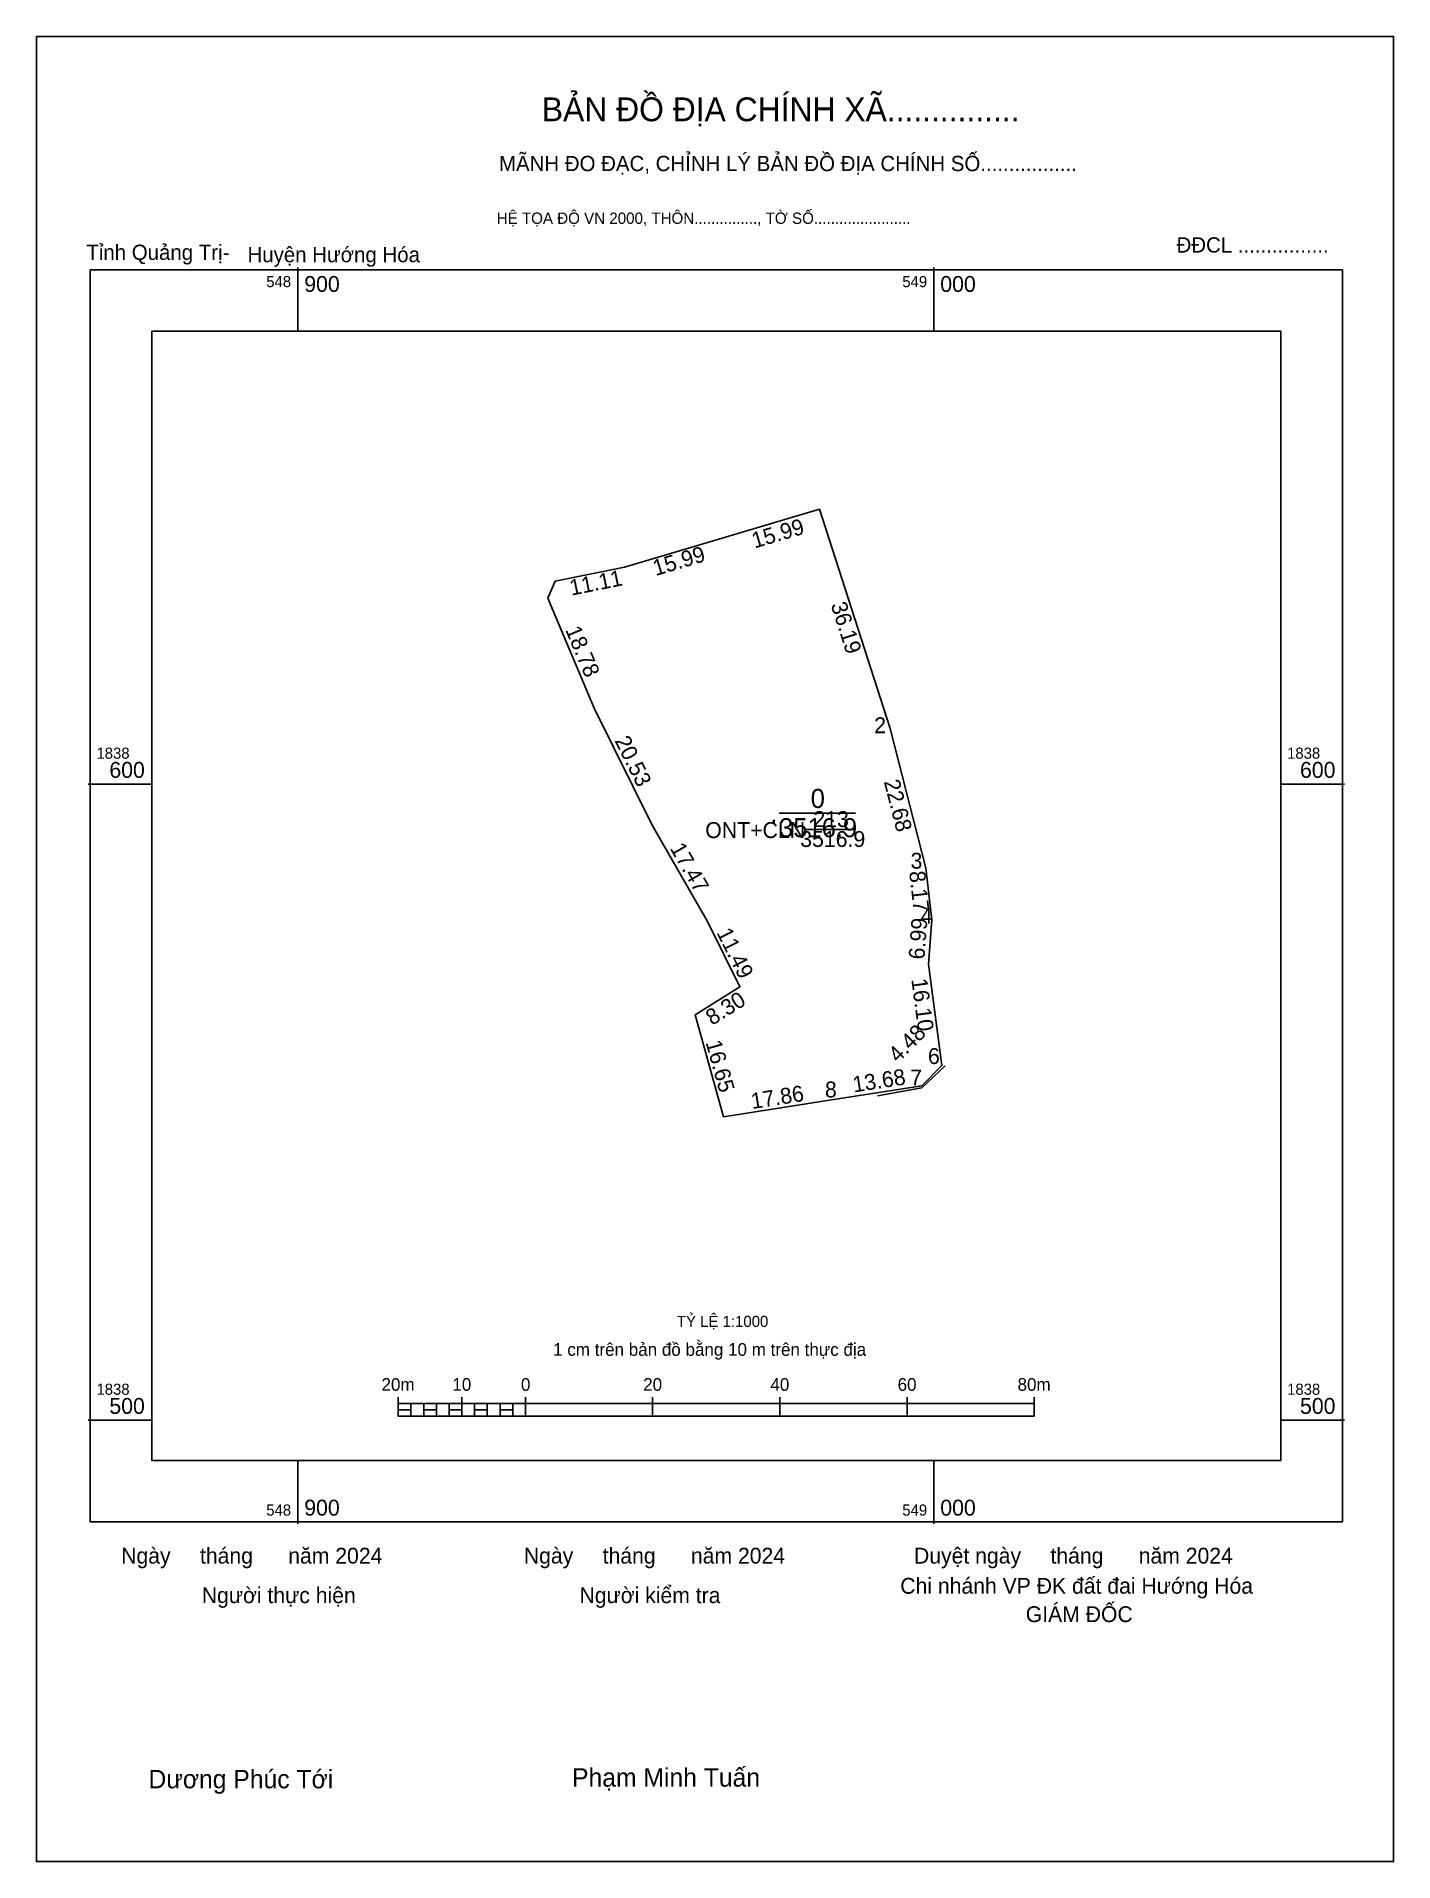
# Model space of a CAD drawing. Extents: x 548859 to 549072, y 1838431 to 1838718.
import ezdxf

# ---------------------------------------------------------------- set-up
doc = ezdxf.new("R2010")
doc.units = 0
for name, color, linetype in [('Level 1', 7, 'Continuous'), ('Level 10', 7, 'Continuous'), ('Level 13', 7, 'Continuous'), ('Level 15', 7, 'Continuous'), ('Level 36', 7, 'Continuous'), ('Level 6', 7, 'Continuous'), ('Level 62', 7, 'Continuous'), ('Level 63', 7, 'Continuous'), ('Level 9', 7, 'Continuous')]:
    doc.layers.add(name, color=color, linetype=linetype)

msp = doc.modelspace()

# ---------------------------------------------------------------- linework, layer by layer
at = {"layer": 'Level 10'}
msp.add_line((548975.65, 1838595.46), (548987.66, 1838595.46), dxfattribs=at)
msp.add_lwpolyline([(548939.3, 1838629.27), (548940.47, 1838631.93), (548951.36, 1838634.12), (548966.69, 1838638.68), (548982.02, 1838643.23), (548993.1, 1838608.78), (548998.75, 1838586.81), (548999.67, 1838578.69), (548999.15, 1838571.72), (549001.25, 1838555.76), (548998.08, 1838552.59), (548984.56, 1838550.48), (548966.92, 1838547.69), (548962.46, 1838563.73), (548969.5, 1838568.12), (548964.38, 1838578.41), (548955.7, 1838593.57), (548946.6, 1838611.97)], close=True, dxfattribs=at)
at = {"layer": 'Level 15'}
msp.add_lwpolyline([(548858.9, 1838717.55), (549072.26, 1838717.55), (549072.26, 1838430.63), (548858.9, 1838430.63)], close=True, dxfattribs=at)
at = {"layer": 'Level 36'}
for p, q in [((548982.02, 1838643.23), (548993.1, 1838608.78)), ((548951.36, 1838634.12), (548940.47, 1838631.93)), ((548993.1, 1838608.78), (548998.75, 1838586.81)), ((548979.91, 1838592.9), (548987.37, 1838592.9)), ((548962.46, 1838563.73), (548966.92, 1838547.69))]:
    msp.add_line(p, q, dxfattribs=at)
for points in [[(548982.02, 1838643.23), (548966.69, 1838638.68), (548951.36, 1838634.12)], [(548991.14, 1838550.99), (548998.08, 1838552.26), (549001.77, 1838555.73)]]:
    msp.add_lwpolyline(points, dxfattribs=at)
at = {"layer": 'Level 62'}
msp.add_lwpolyline([(548877.02, 1838671.21), (549054.53, 1838671.21), (549054.53, 1838493.7), (548877.02, 1838493.7)], close=True, dxfattribs=at)
at = {"layer": 'Level 63'}
for p, q in [((548900, 1838681.21), (548900, 1838671.21)), ((549000, 1838681.21), (549000, 1838671.21)), ((548867.02, 1838600), (548877.02, 1838600)), ((549054.53, 1838600), (549064.53, 1838600)), ((548915.78, 1838503.63), (548915.78, 1838500.63)), ((548915.78, 1838502.63), (549015.78, 1838502.63)), ((548917.78, 1838502.63), (548917.78, 1838500.63)), ((548919.78, 1838502.63), (548919.78, 1838500.63)), ((548921.78, 1838502.63), (548921.78, 1838500.63)), ((548923.78, 1838502.63), (548923.78, 1838500.63)), ((548925.78, 1838503.63), (548925.78, 1838500.63)), ((548925.78, 1838502.63), (548925.78, 1838500.63)), ((548927.78, 1838502.63), (548927.78, 1838500.63)), ((548929.78, 1838502.63), (548929.78, 1838500.63)), ((548931.78, 1838502.63), (548931.78, 1838500.63)), ((548933.78, 1838502.63), (548933.78, 1838500.63)), ((548935.78, 1838503.63), (548935.78, 1838500.63)), ((548935.78, 1838502.63), (548935.78, 1838500.63)), ((548955.78, 1838503.63), (548955.78, 1838500.63)), ((548975.78, 1838503.63), (548975.78, 1838500.63)), ((548995.78, 1838503.63), (548995.78, 1838500.63)), ((549015.78, 1838503.63), (549015.78, 1838500.63)), ((548867.02, 1838500), (548877.02, 1838500)), ((548915.78, 1838500.63), (549015.78, 1838500.63)), ((549054.53, 1838500), (549064.53, 1838500)), ((548900, 1838493.7), (548900, 1838483.7)), ((549000, 1838493.7), (549000, 1838483.7))]:
    msp.add_line(p, q, dxfattribs=at)
for points in [[(548867.33, 1838680.89), (549064.22, 1838680.89), (549064.22, 1838484.01), (548867.33, 1838484.01)], [(548915.78, 1838501.63), (548917.78, 1838501.63), (548917.78, 1838500.63), (548915.78, 1838500.63)], [(548915.78, 1838501.63), (548917.78, 1838501.63), (548917.78, 1838500.63), (548915.78, 1838500.63)], [(548919.78, 1838501.63), (548921.78, 1838501.63), (548921.78, 1838500.63), (548919.78, 1838500.63)], [(548923.78, 1838501.63), (548925.78, 1838501.63), (548925.78, 1838500.63), (548923.78, 1838500.63)], [(548927.78, 1838501.63), (548929.78, 1838501.63), (548929.78, 1838500.63), (548927.78, 1838500.63)], [(548931.78, 1838501.63), (548933.78, 1838501.63), (548933.78, 1838500.63), (548931.78, 1838500.63)]]:
    msp.add_lwpolyline(points, close=True, dxfattribs=at)

# ---------------------------------------------------------------- texts
at = {"layer": 'Level 1'}
for s, p in [('ONT+CLN', (548964.05, 1838591.53)), ('213', (548981.05, 1838593.27)), ('3516.9', (548978.98, 1838590.13))]:
    msp.add_text(s, height=2.5, dxfattribs=at).set_placement(p)
at = {"layer": 'Level 13'}
for s, p in [('0', (548980.63, 1838596.26)), ('.', (548974.26, 1838593.96)), ('3516.9', (548975.66, 1838591.66))]:
    msp.add_text(s, height=3, dxfattribs=at).set_placement(p)
at = {"layer": 'Level 6'}
msp.add_text('TỶ LỆ 1:1000', height=1.7579, dxfattribs=at).set_placement((548959.59, 1838514.66))
at = {"layer": 'Level 63'}
for s, height, p in [('BẢN ĐỒ ĐỊA CHÍNH XÃ...............', 3.7437, (548938.35, 1838704.23)), ('MÃNH ĐO ĐẠC, CHỈNH LÝ BẢN ĐỒ ĐỊA CHÍNH SỐ.................', 2.4022, (548931.62, 1838696.38)), ('HỆ TỌA ĐỘ VN 2000, THÔN..............., TỜ SỐ.......................', 1.7782, (548931.26, 1838688.09)), ('548', 1.75, (548895.03, 1838678.14)), ('900', 2.5, (548901, 1838677.39)), ('549', 1.75, (548995.03, 1838678.14)), ('000', 2.5, (549001, 1838677.39)), (' 2', 2.5, (548989.68, 1838608.02)), ('1838', 1.75, (548868.33, 1838604)), ('1838', 1.75, (549055.53, 1838604)), ('600', 2.5, (548870.36, 1838601)), ('600', 2.5, (549057.56, 1838601)), (' 3', 2.5, (548995.4, 1838586.72)), (' 4', 2.5, (548996.99, 1838578.09)), (' 6', 2.5, (548998.14, 1838556.01)), (' 7', 2.5, (548995.35, 1838552.63)), (' 8', 2.5, (548981.94, 1838550.75)), ('1 cm trên bản đồ bằng 10 m trên thực địa', 2, (548940.13, 1838510.13)), ('1838', 1.75, (548868.33, 1838504)), ('20m', 2, (548913.15, 1838504.63)), ('10', 2, (548924.29, 1838504.63)), ('0', 2, (548935.07, 1838504.63)), ('20', 2, (548954.29, 1838504.63)), ('40', 2, (548974.29, 1838504.63)), ('60', 2, (548994.29, 1838504.63)), ('80m', 2, (549013.15, 1838504.63)), ('1838', 1.75, (549055.53, 1838504)), ('500', 2.5, (548870.36, 1838501)), ('500', 2.5, (549057.56, 1838501)), ('548', 1.75, (548895.03, 1838485.01)), ('900', 2.5, (548901, 1838485.01)), ('549', 1.75, (548995.03, 1838485.01)), ('000', 2.5, (549001, 1838485.01)), ('Ngày     tháng      năm 2024', 2.4883, (548872.22, 1838477.47)), ('Ngày     tháng      năm 2024', 2.4883, (548935.53, 1838477.47)), ('Duyệt ngày     tháng      năm 2024', 2.4883, (548996.87, 1838477.47)), ('Người thực hiện', 2.4883, (548884.89, 1838471.25)), ('Người kiểm tra', 2.4883, (548944.28, 1838471.25)), ('Chi nhánh VP ĐK đất đai Hướng Hóa', 2.4883, (548994.71, 1838472.73)), ('GIÁM ĐỐC', 2.488, (549014.44, 1838468.27)), ('Dương Phúc Tới', 2.9024, (548876.51, 1838442.14)), ('Phạm Minh Tuấn', 2.9024, (548943.11, 1838442.4))]:
    msp.add_text(s, height=height, dxfattribs=at).set_placement(p)
for s, rotation, p in [('15.99', 16.5311, (548971.8, 1838637.05)), ('15.99', 16.5654, (548956.24, 1838632.72)), ('11.11', 11.3706, (548942.99, 1838629.63)), ('36.19', 287.8291, (548983.75, 1838628.22)), ('18.78', 292.8781, (548942.01, 1838624.28)), ('20.53', 296.3154, (548949.75, 1838606.86)), ('22.68', 284.4222, (548992.11, 1838600.41)), ('17.47', 299.7937, (548958.44, 1838589.93)), ('8.17', 276.4641, (548996.1, 1838586.24)), ('11.49', 296.4536, (548965.78, 1838576.67)), ('6.99', 85.7333, (548998.5, 1838572.39)), ('16.10', 277.4959, (548996.44, 1838569.32)), ('8.30', 31.9468, (548965.12, 1838562)), ('16.65', 285.5388, (548964.09, 1838559.39)), ('4.48', 45, (548994.33, 1838556.09)), ('13.68', 8.8703, (548987.42, 1838551.53)), ('17.86', 8.9876, (548971.44, 1838548.92))]:
    msp.add_text(s, height=2.5, rotation=rotation, dxfattribs=at).set_placement(p)
at = {"layer": 'Level 9'}
for s, p in [('ĐĐCL ................', (549038.15, 1838683.58)), ('Tỉnh Quảng Trị-', (548866.74, 1838682.42)), ('Huyện Hướng Hóa', (548892.08, 1838682.06))]:
    msp.add_text(s, height=2.4022, dxfattribs=at).set_placement(p)

doc.saveas('drawing.dxf')
